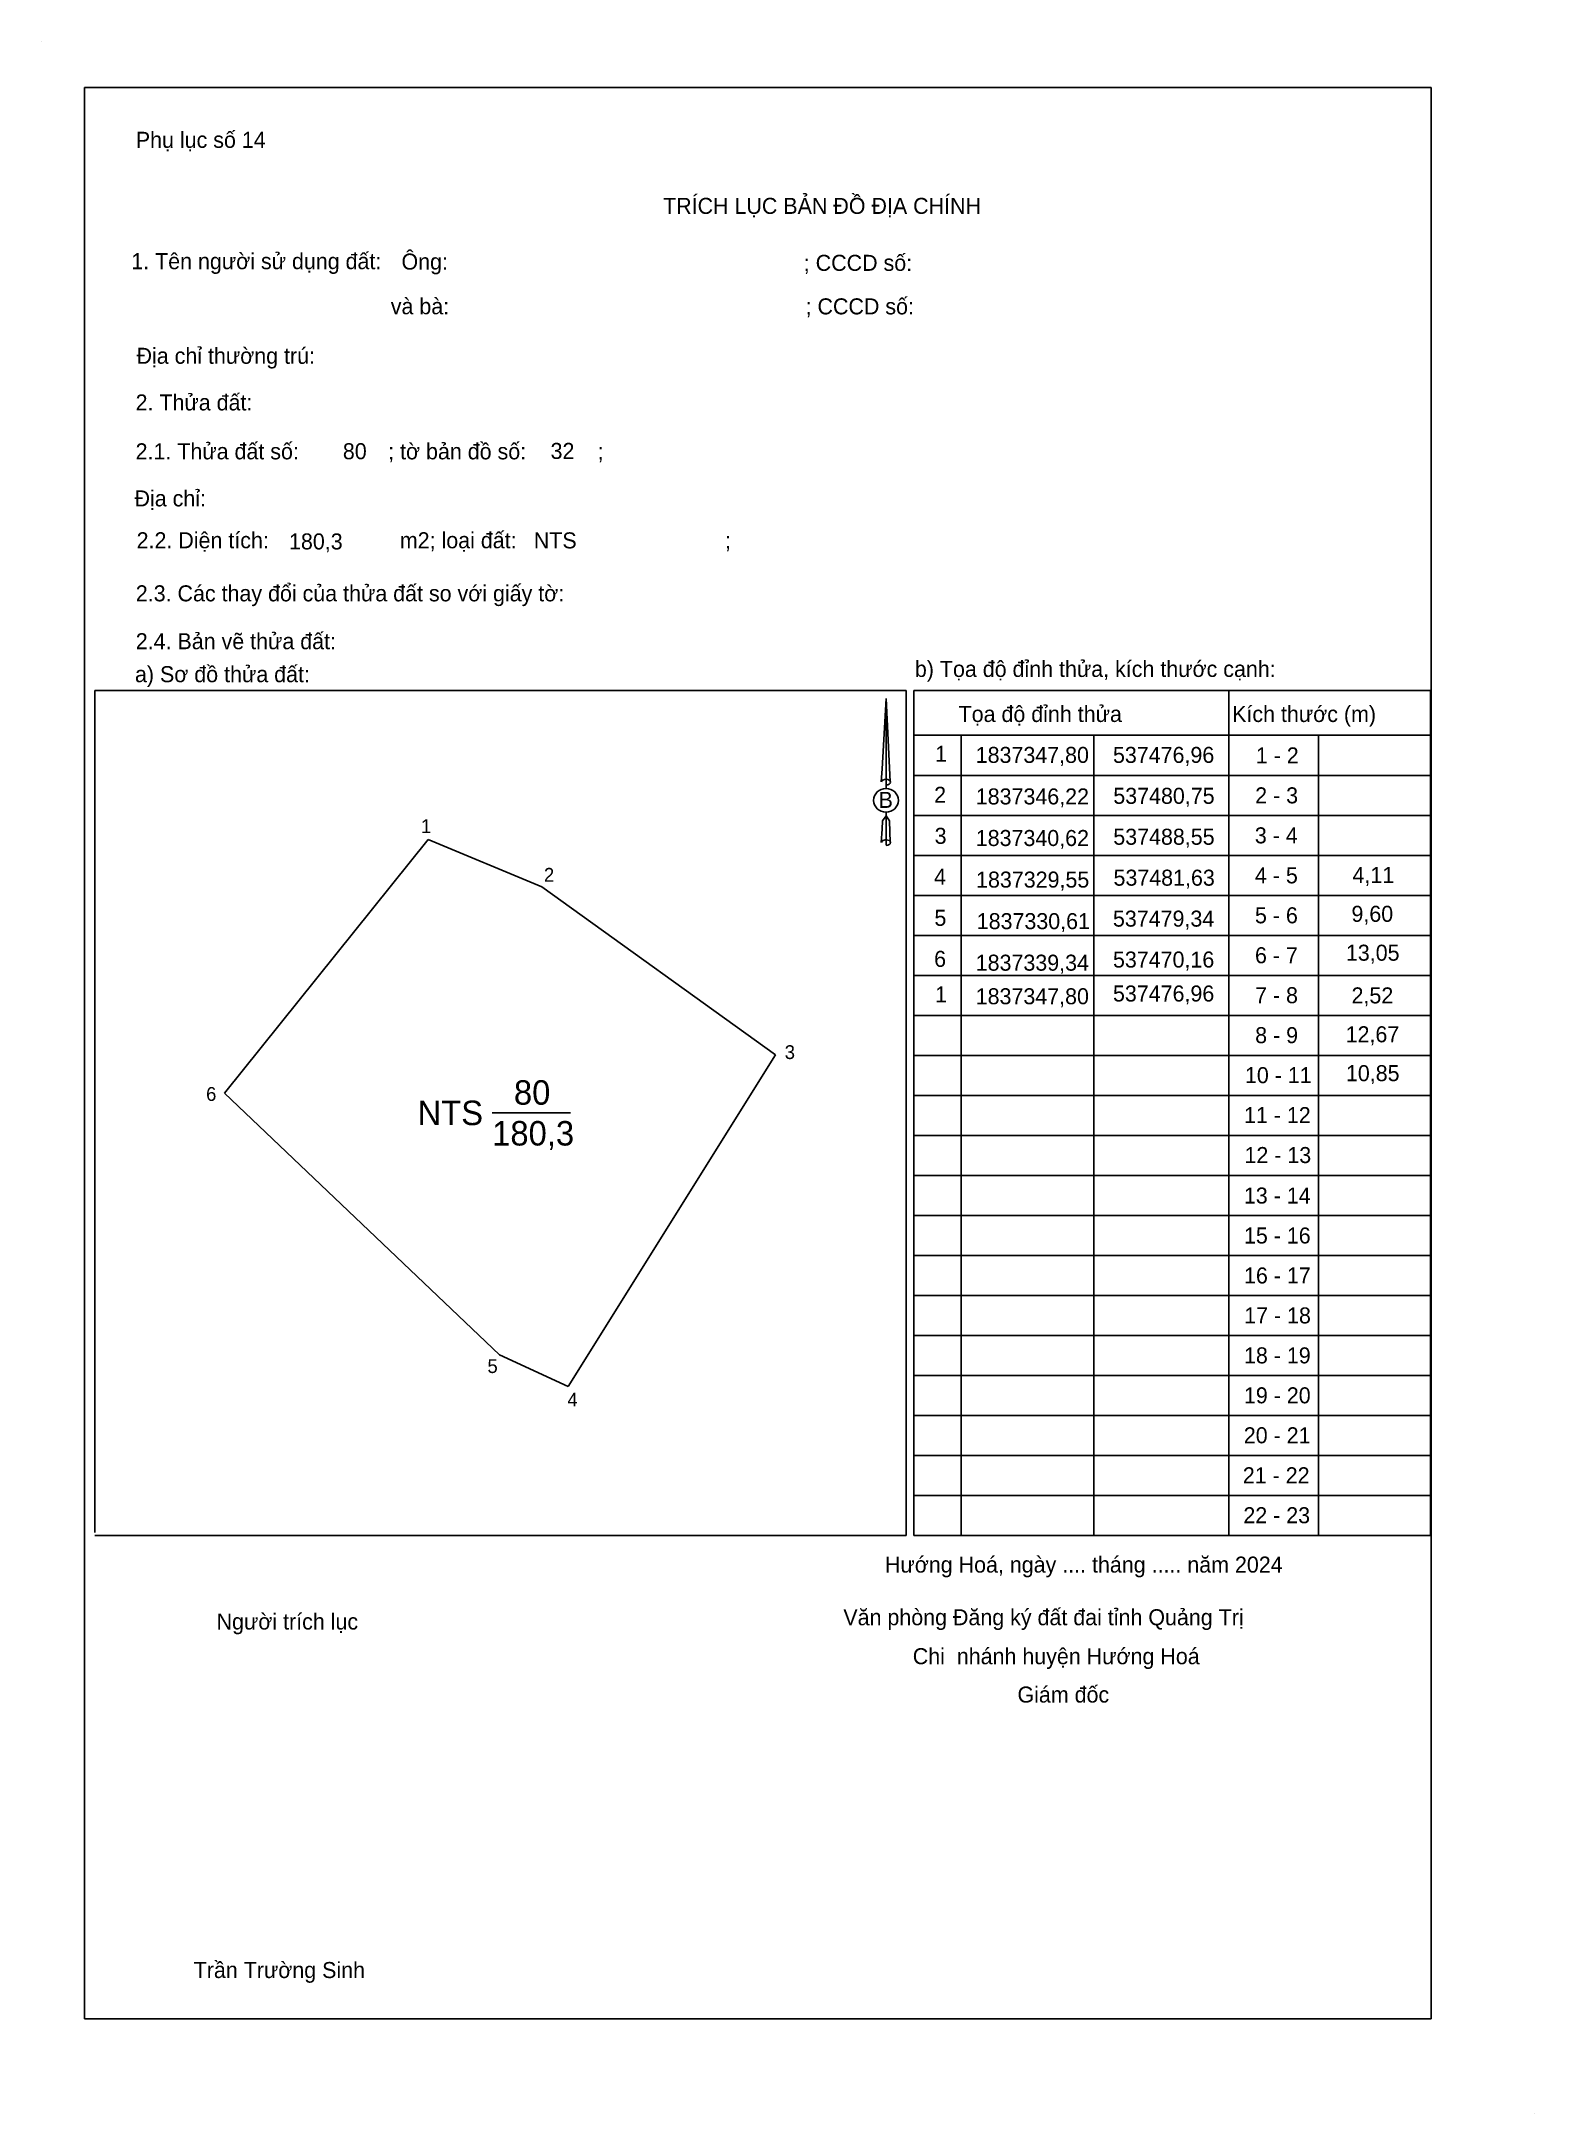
# Model space of a CAD drawing. Extents: x 537464.1 to 537513.9, y 1837305.3 to 1837374.4.
import ezdxf

# ---------------------------------------------------------------- set-up
doc = ezdxf.new("R2010")
doc.units = 0
for name, color, linetype in [('CanhThua', 7, 'Continuous'), ('hsktNoiDung', 7, 'Continuous'), ('hsktTemplate', 7, 'Continuous'), ('NhanDiaChinhThua', 7, 'Continuous'), ('SoHieuDinhThua', 7, 'Continuous')]:
    doc.layers.add(name, color=color, linetype=linetype)

msp = doc.modelspace()

# ---------------------------------------------------------------- linework, layer by layer
at = {"layer": 'CanhThua'}
for p, q in [((537470.16, 1837339.34), (537476.96, 1837347.8)), ((537476.96, 1837347.8), (537480.75, 1837346.22)), ((537480.75, 1837346.22), (537488.545, 1837340.617)), ((537488.545, 1837340.617), (537481.629, 1837329.554)), ((537479.34, 1837330.61), (537470.16, 1837339.34)), ((537481.629, 1837329.554), (537479.34, 1837330.61))]:
    msp.add_line(p, q, dxfattribs=at)
at = {"layer": 'hsktTemplate'}
for p, q in [((537464.051, 1837374.427), (537464.051, 1837374.427)), ((537465.491, 1837372.891), (537510.424, 1837372.891)), ((537465.491, 1837308.451), (537465.491, 1837372.891)), ((537510.424, 1837372.891), (537510.424, 1837308.451)), ((537465.836, 1837352.767), (537492.905, 1837352.767)), ((537465.836, 1837324.677), (537465.836, 1837352.767)), ((537492.233, 1837352.507), (537492.105, 1837350.155)), ((537492.233, 1837352.507), (537492.374, 1837349.719)), ((537492.233, 1837352.507), (537492.374, 1837349.719)), ((537492.233, 1837349.813), (537492.233, 1837352.507)), ((537492.233, 1837352.507), (537492.374, 1837349.719)), ((537492.905, 1837352.767), (537492.905, 1837324.576)), ((537493.157, 1837352.767), (537493.157, 1837324.576)), ((537493.157, 1837352.767), (537503.671, 1837352.767)), ((537503.671, 1837324.576), (537503.671, 1837352.767)), ((537503.671, 1837352.767), (537510.399, 1837352.767)), ((537510.399, 1837352.767), (537510.399, 1837324.576)), ((537493.192, 1837351.276), (537510.399, 1837351.276)), ((537494.745, 1837351.276), (537494.745, 1837324.576)), ((537499.164, 1837351.276), (537499.164, 1837324.576)), ((537506.661, 1837351.276), (537506.661, 1837324.576)), ((537492.105, 1837350.155), (537492.075, 1837349.719)), ((537492.233, 1837349.813), (537492.233, 1837349.71)), ((537492.233, 1837349.71), (537492.233, 1837349.629)), ((537492.233, 1837349.629), (537492.233, 1837349.522)), ((537492.233, 1837349.629), (537492.233, 1837349.522)), ((537492.233, 1837349.629), (537492.233, 1837349.522)), ((537492.374, 1837349.719), (537492.374, 1837349.719)), ((537493.157, 1837349.941), (537510.399, 1837349.941)), ((537492.105, 1837348.145), (537492.075, 1837347.705)), ((537492.113, 1837348.427), (537492.105, 1837348.145)), ((537492.233, 1837348.585), (537492.113, 1837348.427)), ((537492.233, 1837348.585), (537492.233, 1837348.709)), ((537492.233, 1837348.585), (537492.233, 1837348.709)), ((537492.233, 1837348.585), (537492.233, 1837348.709)), ((537492.233, 1837348.585), (537492.344, 1837348.427)), ((537492.233, 1837348.585), (537492.344, 1837348.427)), ((537492.233, 1837348.585), (537492.344, 1837348.427)), ((537492.233, 1837347.799), (537492.233, 1837348.585)), ((537492.344, 1837348.427), (537492.374, 1837347.705)), ((537492.344, 1837348.427), (537492.374, 1837347.705)), ((537492.344, 1837348.427), (537492.374, 1837347.705)), ((537493.157, 1837348.606), (537510.399, 1837348.606)), ((537492.233, 1837347.799), (537492.233, 1837347.687)), ((537492.233, 1837347.687), (537492.233, 1837347.61)), ((537492.374, 1837347.705), (537492.374, 1837347.705)), ((537493.157, 1837347.271), (537510.399, 1837347.271)), ((537493.157, 1837345.936), (537510.399, 1837345.936)), ((537493.157, 1837344.601), (537510.399, 1837344.601)), ((537493.157, 1837343.266), (537510.399, 1837343.266)), ((537493.157, 1837341.931), (537510.399, 1837341.931)), ((537493.157, 1837340.596), (537510.399, 1837340.596)), ((537493.157, 1837339.261), (537510.399, 1837339.261)), ((537493.157, 1837337.926), (537510.399, 1837337.926)), ((537493.157, 1837336.591), (537510.399, 1837336.591)), ((537493.157, 1837335.256), (537510.399, 1837335.256)), ((537493.157, 1837333.921), (537510.399, 1837333.921)), ((537493.157, 1837332.586), (537510.399, 1837332.586)), ((537493.157, 1837331.251), (537510.399, 1837331.251)), ((537493.157, 1837329.916), (537510.399, 1837329.916)), ((537493.157, 1837328.581), (537510.399, 1837328.581)), ((537493.157, 1837327.246), (537510.399, 1837327.246)), ((537493.157, 1837325.911), (537510.399, 1837325.911)), ((537492.905, 1837324.576), (537465.836, 1837324.576)), ((537503.671, 1837324.576), (537493.157, 1837324.576)), ((537503.671, 1837324.576), (537510.399, 1837324.576)), ((537510.424, 1837308.451), (537465.491, 1837308.451)), ((537513.874, 1837305.292), (537513.874, 1837305.292))]:
    msp.add_line(p, q, dxfattribs=at)
msp.add_ellipse((537492.233, 1837349.106), major_axis=(0.415, 0), ratio=0.952727, dxfattribs=at)
for centre, start_param, end_param in [((537492.234, 1837349.715), 1.570796, 3.074452), ((537492.234, 1837349.715), 0.067141, 1.570796), ((537492.234, 1837349.715), 4.712389, 6.283185), ((537492.234, 1837347.697), 2.491069, 3.074278), ((537492.234, 1837347.697), 1.570796, 2.491069), ((537492.234, 1837347.697), 0.067141, 1.570796), ((537492.234, 1837347.697), 4.712389, 6.283185)]:
    msp.add_ellipse(centre, major_axis=(0.152, 0), ratio=0.614131, start_param=start_param, end_param=end_param, dxfattribs=at)
at = {"layer": 'NhanDiaChinhThua'}
msp.add_line((537479.09, 1837338.68), (537481.708, 1837338.68), dxfattribs=at)

# ---------------------------------------------------------------- texts
at = {"layer": 'hsktNoiDung'}
for s, height, p in [('80', 0.5347, (537474.109, 1837360.488)), ('32', 0.5347, (537481.04, 1837360.498)), ('180,3', 0.5347, (537472.312, 1837357.478)), ('NTS', 0.5347, (537480.48, 1837357.513)), ('1', 0.535, (537493.871, 1837350.393)), ('1837347,80', 0.5347, (537495.226, 1837350.356)), ('537476,96', 0.5347, (537499.806, 1837350.356)), ('2', 0.535, (537493.839, 1837349.025)), ('1837346,22', 0.5347, (537495.228, 1837348.97)), ('537480,75', 0.5347, (537499.817, 1837348.99)), ('3', 0.535, (537493.855, 1837347.656)), ('1837340,62', 0.5347, (537495.228, 1837347.583)), ('537488,55', 0.5347, (537499.817, 1837347.625)), ('4', 0.535, (537493.836, 1837346.288)), ('1837329,55', 0.5347, (537495.238, 1837346.196)), ('537481,63', 0.5347, (537499.824, 1837346.259)), ('4,11', 0.5347, (537507.799, 1837346.351)), ('5', 0.535, (537493.848, 1837344.92)), ('1837330,61', 0.5347, (537495.26, 1837344.809)), ('537479,34', 0.5347, (537499.805, 1837344.893)), ('9,60', 0.5347, (537507.764, 1837345.054)), ('6', 0.535, (537493.838, 1837343.551)), ('1837339,34', 0.5347, (537495.226, 1837343.423)), ('537470,16', 0.5347, (537499.806, 1837343.528)), ('13,05', 0.5347, (537507.579, 1837343.756)), ('1', 0.535, (537493.871, 1837342.366)), ('1837347,80', 0.5347, (537495.226, 1837342.303)), ('537476,96', 0.5347, (537499.806, 1837342.395)), ('2,52', 0.5347, (537507.767, 1837342.332)), ('12,67', 0.5347, (537507.57, 1837341.034)), ('10,85', 0.5347, (537507.579, 1837339.737))]:
    msp.add_text(s, height=height, dxfattribs=at).set_placement(p)
at = {"layer": 'hsktTemplate'}
for s, height, p in [('Phụ lục số 14', 0.53475, (537467.2, 1837370.877)), (' TRÍCH LỤC BẢN ĐỒ ĐỊA CHÍNH', 0.53475, (537484.595, 1837368.674)), ('Ông:', 0.5347, (537476.065, 1837366.815)), ('1. Tên người sử dụng đất:', 0.53475, (537467.049, 1837366.829)), ('; CCCD số:', 0.5347, (537489.489, 1837366.773)), ('và bà:', 0.5347, (537475.708, 1837365.325)), ('; CCCD số:', 0.5347, (537489.549, 1837365.321)), ('Địa chỉ thường trú:', 0.53475, (537467.224, 1837363.672)), ('2. Thửa đất:', 0.53475, (537467.193, 1837362.116)), ('2.1. Thửa đất số:               ; tờ bản đồ số:            ;', 0.53475, (537467.193, 1837360.484)), ('Địa chỉ:', 0.5347, (537467.157, 1837358.914)), ('2.2. Diện tích:                      m2; loại đất:                                   ;', 0.53475, (537467.227, 1837357.517)), ('2.3. Các thay đổi của thửa đất so với giấy tờ:', 0.53475, (537467.2, 1837355.746)), ('2.4. Bản vẽ thửa đất:', 0.53475, (537467.199, 1837354.149)), ('a) Sơ đồ thửa đất:', 0.53475, (537467.172, 1837353.049)), ('b) Tọa độ đỉnh thửa, kích thước cạnh:', 0.53475, (537493.196, 1837353.224)), ('Tọa độ đỉnh thửa', 0.53475, (537494.655, 1837351.721)), ('Kích thước (m)', 0.53475, (537503.782, 1837351.721)), ('1 - 2', 0.5347, (537504.573, 1837350.339)), ('2 - 3', 0.5347, (537504.552, 1837349.006)), ('B', 0.535, (537491.986, 1837348.855)), ('3 - 4', 0.5347, (537504.54, 1837347.671)), ('4 - 5', 0.5347, (537504.543, 1837346.337)), ('5 - 6', 0.5347, (537504.544, 1837345.004)), ('6 - 7', 0.5347, (537504.545, 1837343.671)), ('7 - 8', 0.5347, (537504.548, 1837342.338)), ('8 - 9', 0.5347, (537504.551, 1837341.005)), ('10 - 11', 0.5347, (537504.21, 1837339.671)), ('11 - 12', 0.5347, (537504.178, 1837338.338)), ('12 - 13', 0.5347, (537504.194, 1837337.005)), ('13 - 14', 0.5347, (537504.175, 1837335.654)), ('15 - 16', 0.5347, (537504.177, 1837334.321)), ('16 - 17', 0.5347, (537504.179, 1837332.988)), ('17 - 18', 0.5347, (537504.184, 1837331.654)), ('18 - 19', 0.5347, (537504.178, 1837330.321)), ('19 - 20', 0.5347, (537504.176, 1837328.988)), ('20 - 21', 0.5347, (537504.172, 1837327.655)), ('21 - 22', 0.5347, (537504.14, 1837326.321)), ('22 - 23', 0.5347, (537504.157, 1837324.988)), ('Hướng Hoá, ngày .... tháng ..... năm 2024', 0.53475, (537492.197, 1837323.341)), ('Người trích lục', 0.53475, (537469.895, 1837321.441)), ('Văn phòng Đăng ký đất đai tỉnh Quảng Trị', 0.53475, (537490.809, 1837321.584)), (' Chi  nhánh huyện Hướng Hoá', 0.53475, (537492.926, 1837320.284)), (' Giám đốc', 0.5347, (537496.421, 1837319.004)), ('Trần Trường Sinh', 0.53475, (537469.131, 1837309.813))]:
    msp.add_text(s, height=height, dxfattribs=at).set_placement(p)
at = {"layer": 'NhanDiaChinhThua'}
for s, p in [('80', (537479.817, 1837338.952)), ('NTS', (537476.602, 1837338.271)), ('180,3', (537479.091, 1837337.59))]:
    msp.add_text(s, height=0.8172, dxfattribs=at).set_placement(p)
at = {"layer": 'SoHieuDinhThua'}
for s, p in [('1', (537476.718, 1837348.016)), ('2', (537480.818, 1837346.392)), ('3', (537488.854, 1837340.476)), ('6', (537469.545, 1837339.08)), ('5', (537478.934, 1837330)), ('4', (537481.602, 1837328.884))]:
    msp.add_text(s, height=0.46, dxfattribs=at).set_placement(p)

doc.saveas('drawing.dxf')
